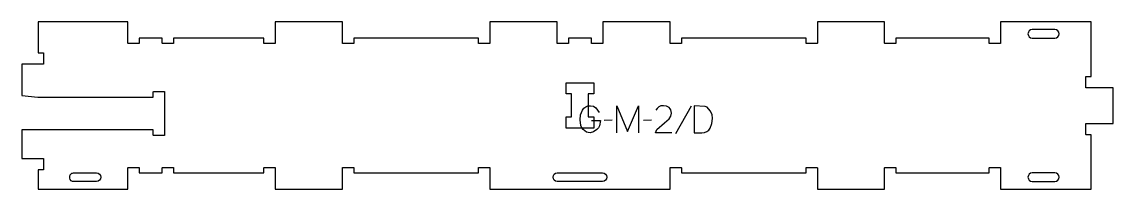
# Model space of a CAD drawing. Header units: millimetres. Extents: x -616 to 592, y -93 to 93.
import ezdxf

# ---------------------------------------------------------------- set-up
doc = ezdxf.new("R2010")
doc.units = ezdxf.units.MM
for name, color, linetype, true_color in [('1_ANYTOOL_1MMDEEP_LABELS_S', 2, 'Continuous', 0xffff00), ('3_ANYTOOL_CUTTHROUGH_INSID', 4, 'Continuous', 0x00ffff), ('4_ANYTOOL_CUTTHROUGH_OUTSI', 5, 'Continuous', 0x0000ff)]:
    doc.layers.add(name, color=color, linetype=linetype, true_color=true_color)

msp = doc.modelspace()

# ---------------------------------------------------------------- linework, layer by layer
at = {"layer": '1_ANYTOOL_1MMDEEP_LABELS_S'}
for p, q in [((125, -0.5), (107.8, -31.2)), ((37.7, -16.1), (28.9, -16.2)), ((81.2, -16.1), (72.4, -16.2))]:
    msp.add_line(p, q, dxfattribs=at)
for points in [[(14.8, -16.2), (24.6, -16.2), (23.5, -22.2), (22.4, -24.5), (20.8, -26.5), (17.2, -29.1), (13.2, -30), (11.1, -29.8), (9.2, -29.2), (5.6, -26.5), (4.1, -24.5), (3, -22), (2.1, -15.5), (2.8, -10.2), (4.8, -5.1), (6.4, -2.8), (8.4, -1.3), (10.9, -0.3), (13.8, 0), (17.1, -0.6), (19.7, -2.3), (23.4, -7.4)], [(42.8, -30), (42.8, 0), (54.8, -28.4), (66.8, -0.1), (66.8, -30)], [(103.8, -30), (85.5, -29.9), (87, -26.5), (95.5, -19.1), (100.9, -14.4), (102.7, -11.6), (103.3, -8.2), (102.7, -4.7), (101.9, -3.3), (100.8, -2.1), (97.9, -0.5), (94.4, 0), (91.6, -0.3), (89.3, -1.3), (87.4, -2.9), (85.9, -5.1)]]:
    msp.add_lwpolyline(points, dxfattribs=at)
msp.add_lwpolyline([(128.4, 0), (128.4, -30), (136.9, -29.9), (140, -29.6), (142.6, -28.6), (144.6, -27.1), (146.2, -24.9), (148.1, -19.8), (148.8, -14.3), (148.2, -9.7), (146.3, -5.5), (142.8, -1.7), (140.7, -0.7)], close=True, dxfattribs=at)
at = {"layer": '3_ANYTOOL_CUTTHROUGH_INSID'}
for points in [[(527.7, 84.5), (502.7, 84.5, 1), (502.7, 75), (527.7, 75, 1)], [(-533, -84), (-558.7, -84), (-559.5, -83.9), (-560.3, -83.7), (-561, -83.2), (-562.1, -81.8), (-562.7, -80.1), (-562.7, -78.4), (-562.1, -76.7), (-561, -75.3), (-560.3, -74.9), (-559.5, -74.6), (-558.7, -74.5), (-533, -74.5, -1)], [(27, -84), (-23, -84, -1), (-23, -74.5), (27, -74.5, -1)], [(527.7, -84, 1), (527.7, -74.5), (502.7, -74.5, 1), (502.7, -84)]]:
    msp.add_lwpolyline(points, format="xyb", close=True, dxfattribs=at)
msp.add_lwpolyline([(11.3, 13), (11.3, -12.5), (17.3, -12.5), (17.3, -25), (-13.2, -25), (-13.2, -12.5), (-7.2, -12.5), (-7.2, 13), (-13.2, 13), (-13.2, 25.5), (17.3, 25.5), (17.3, 13)], close=True, dxfattribs=at)
at = {"layer": '4_ANYTOOL_CUTTHROUGH_OUTSI'}
msp.add_lwpolyline([(-597.7, 93), (-597.7, 58.5), (-592, 58.5, -0.414214), (-591.7, 58.2), (-591.7, 46.2, -0.414214), (-592, 46), (-615.7, 46), (-615.7, 11.5), (-598, 9.6), (-470.2, 9.6), (-470.2, 15.3, -0.414214), (-470, 15.6), (-458, 15.6, -0.414214), (-457.7, 15.3), (-457.7, -32.7, -0.414214), (-458, -32.9), (-470, -32.9, -0.414214), (-470.2, -32.7), (-470.2, -26.9), (-615.7, -26.9), (-615.7, -58.5), (-592, -58.5, -0.414214), (-591.7, -58.8), (-591.7, -70.8, -0.414214), (-592, -71), (-597.7, -71), (-597.7, -92.5), (-498.2, -92.5), (-498.2, -68.8, -0.414214), (-498, -68.5), (-486, -68.5, -0.414214), (-485.7, -68.8), (-485.7, -74.5), (-460.2, -74.5), (-460.2, -68.8, -0.414214), (-460, -68.5), (-448, -68.5, -0.414214), (-447.7, -68.8), (-447.7, -74.5), (-347.7, -74.5), (-347.7, -68.8, -0.414214), (-347.5, -68.5), (-335.5, -68.5, -0.414214), (-335.2, -68.8), (-335.2, -92.5), (-260.7, -92.5), (-260.7, -68.8, -0.414214), (-260.5, -68.5), (-248.5, -68.5, -0.414214), (-248.2, -68.8), (-248.2, -74.5), (-110.2, -74.5), (-110.2, -68.8, -0.414214), (-110, -68.5), (-98, -68.5, -0.414214), (-97.7, -68.8), (-97.7, -92.5), (101.8, -92.5), (101.8, -68.8, -0.414214), (102, -68.5), (114, -68.5, -0.414214), (114.3, -68.8), (114.3, -74.5), (252.3, -74.5), (252.3, -68.8, -0.414214), (252.5, -68.5), (264.5, -68.5, -0.414214), (264.8, -68.8), (264.8, -92.5), (339.3, -92.5), (339.3, -68.8, -0.414214), (339.5, -68.5), (351.5, -68.5, -0.414214), (351.8, -68.8), (351.8, -74.5), (455.1, -74.5), (455.1, -68.8, -0.414214), (455.4, -68.5), (467.4, -68.5, -0.414214), (467.6, -68.8), (467.6, -92.5), (567.9, -92.5), (567.9, -32.1), (562.2, -32.1, -0.414214), (561.9, -31.8), (561.9, -19.8, -0.414214), (562.2, -19.6), (592.2, -19.6), (592.2, 19.9), (562.2, 19.9, -0.414214), (561.9, 20.2), (561.9, 32.2, -0.414214), (562.2, 32.4), (567.9, 32.4), (567.9, 93), (467.6, 93), (467.6, 69.2, -0.414214), (467.4, 69), (455.4, 69, -0.414214), (455.1, 69.2), (455.1, 75), (351.8, 75), (351.8, 69.2, -0.414214), (351.5, 69), (339.5, 69, -0.414214), (339.3, 69.2), (339.3, 93), (264.8, 93), (264.8, 69.2, -0.414214), (264.5, 69), (252.5, 69, -0.414214), (252.3, 69.2), (252.3, 75), (114.3, 75), (114.3, 69.2, -0.414214), (114, 69), (102, 69, -0.414214), (101.8, 69.2), (101.8, 93), (27.3, 93), (27.3, 69.2, -0.414214), (27, 69), (15, 69, -0.414214), (14.8, 69.2), (14.8, 75), (-10.7, 75), (-10.7, 69.2, -0.414214), (-11, 69), (-23, 69, -0.414214), (-23.2, 69.2), (-23.2, 93), (-97.7, 93), (-97.7, 69.2, -0.414214), (-98, 69), (-110, 69, -0.414214), (-110.2, 69.2), (-110.2, 75), (-248.2, 75), (-248.2, 69.2, -0.414214), (-248.5, 69), (-260.5, 69, -0.414214), (-260.7, 69.2), (-260.7, 93), (-335.2, 93), (-335.2, 69.2, -0.414214), (-335.5, 69), (-347.5, 69, -0.414214), (-347.7, 69.2), (-347.7, 75), (-447.7, 75), (-447.7, 69.2, -0.414214), (-448, 69), (-460, 69, -0.414214), (-460.2, 69.2), (-460.2, 75), (-485.7, 75), (-485.7, 69.2, -0.414214), (-486, 69), (-498, 69, -0.414214), (-498.2, 69.2), (-498.2, 93)], format="xyb", close=True, dxfattribs=at)

doc.saveas('drawing.dxf')
